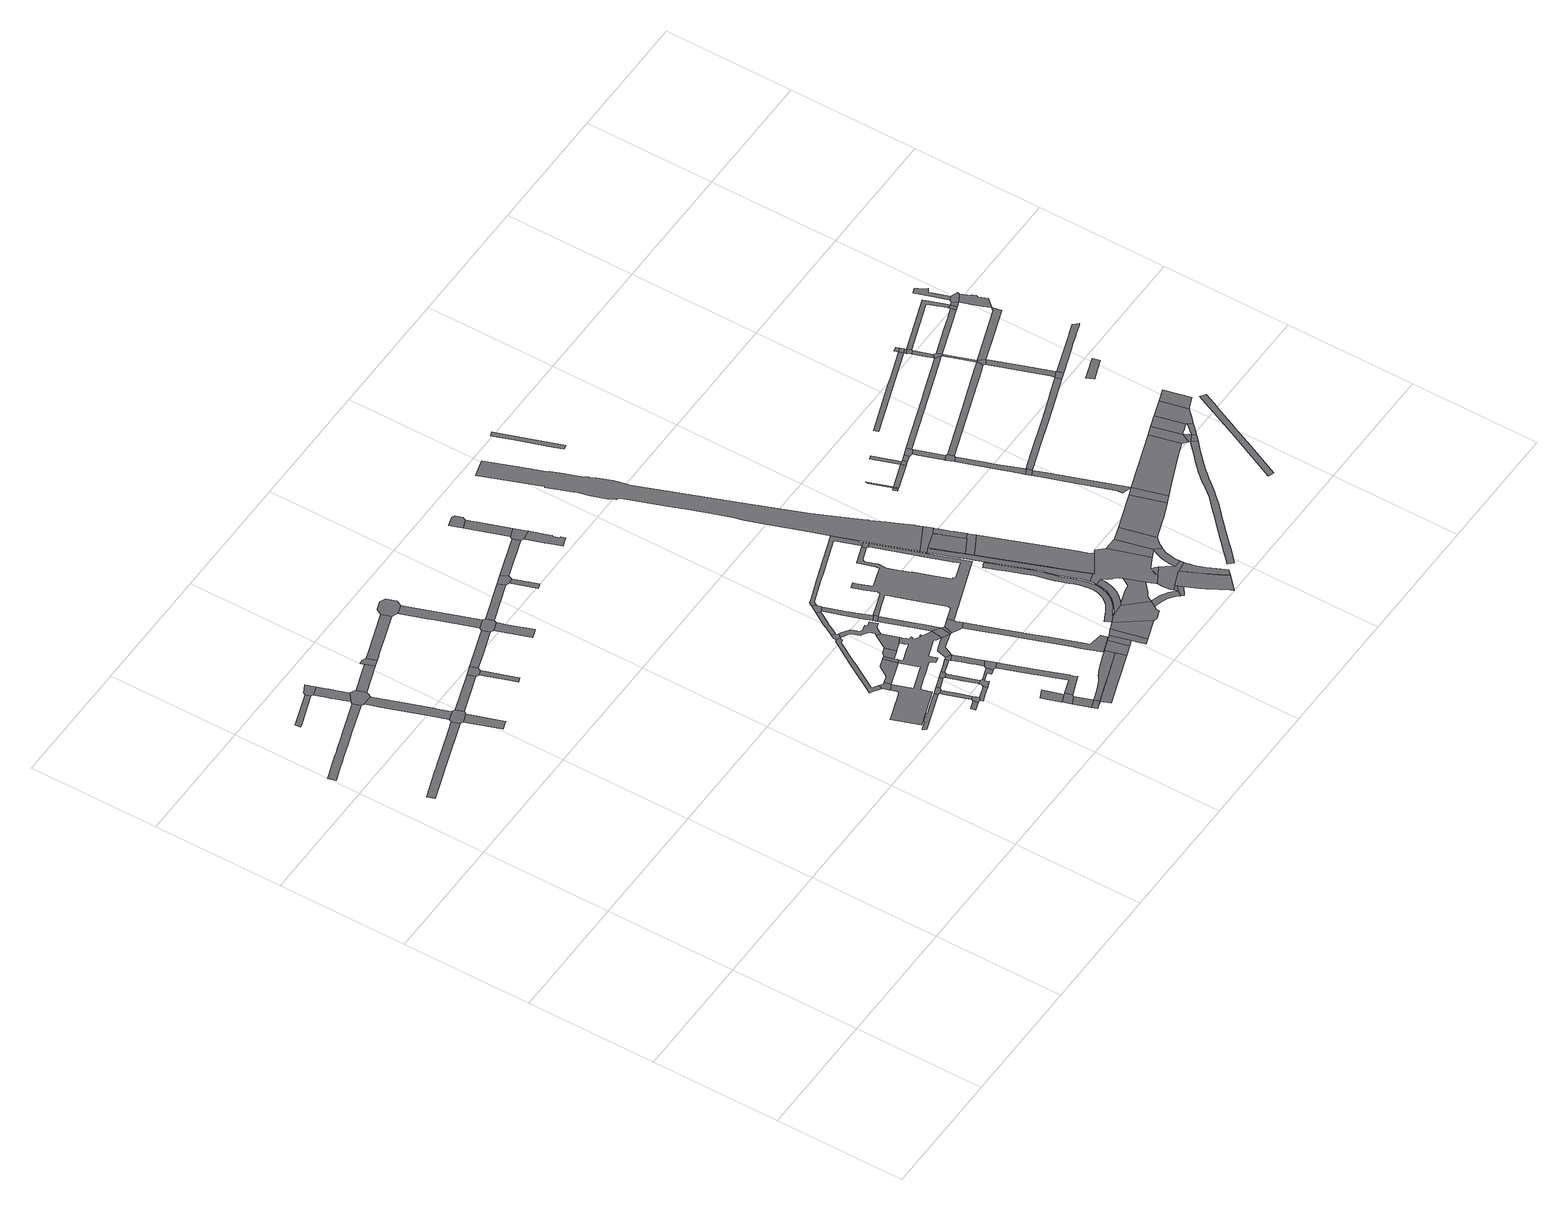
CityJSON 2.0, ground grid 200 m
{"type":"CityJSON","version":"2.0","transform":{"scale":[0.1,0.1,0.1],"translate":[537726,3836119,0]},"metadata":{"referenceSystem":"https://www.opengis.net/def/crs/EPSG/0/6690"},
"CityObjects":{
"road1":{"type":"Road","attributes":{"RoadStructureAttribute.sectionType":"1"},"geometry":[{"type":"MultiSurface","lod":"1","boundaries":[[[0,1,2,3,4,5,6,7,8,9,10,11,12,13,14,15,16,17,18,19,20]]]}]},
"road2":{"type":"Road","attributes":{"RoadStructureAttribute.sectionType":"1"},"geometry":[{"type":"MultiSurface","lod":"1","boundaries":[[[21,22,23,24,25,26,27,28,29,30,31,32,33]]]}]},
"road3":{"type":"Road","attributes":{"RoadStructureAttribute.sectionType":"1"},"geometry":[{"type":"MultiSurface","lod":"1","boundaries":[[[34,35,36,37,38,39,40]]]}]},
"road4":{"type":"Road","geometry":[{"type":"MultiSurface","lod":"1","boundaries":[[[41,42,34,40,43,44]]]}]},
"road5":{"type":"Road","attributes":{"RoadStructureAttribute.sectionType":"1"},"geometry":[{"type":"MultiSurface","lod":"1","boundaries":[[[45,46,47,48,44,43,49,50,51,52,53,54,55]]]}]},
"road6":{"type":"Road","attributes":{"RoadStructureAttribute.sectionType":"1"},"geometry":[{"type":"MultiSurface","lod":"1","boundaries":[[[56,57,58,59,60,61,62,63,64,65,66,67,68,69,70]]]}]},
"road7":{"type":"Road","geometry":[{"type":"MultiSurface","lod":"1","boundaries":[[[71,55,54,0,20,72,73,74,56,70,75,76,77]]]}]},
"road8":{"type":"Road","geometry":[{"type":"MultiSurface","lod":"1","boundaries":[[[63,62,78,21,33,79,80,81,82,83,84,85]]]}]},
"road9":{"type":"Road","attributes":{"RoadStructureAttribute.sectionType":"1"},"geometry":[{"type":"MultiSurface","lod":"1","boundaries":[[[86,87,88,89,90,91,82,81]]]}]},
"road10":{"type":"Road","attributes":{"RoadStructureAttribute.sectionType":"1"},"geometry":[{"type":"MultiSurface","lod":"1","boundaries":[[[92,93,77,76,94]]]}]},
"road11":{"type":"Road","attributes":{"RoadStructureAttribute.sectionType":"1"},"geometry":[{"type":"MultiSurface","lod":"1","boundaries":[[[95,85,84,96,97]]]}]},
"road12":{"type":"Road","geometry":[{"type":"MultiSurface","lod":"1","boundaries":[[[98,99,92,94,100,101]]]}]},
"road13":{"type":"Road","geometry":[{"type":"MultiSurface","lod":"1","boundaries":[[[102,103,104,95,97,105,106,107,108,109]]]}]},
"road14":{"type":"Road","attributes":{"RoadStructureAttribute.sectionType":"1"},"geometry":[{"type":"MultiSurface","lod":"1","boundaries":[[[110,111,112,113,114,107,106]]]}]},
"road15":{"type":"Road","attributes":{"RoadStructureAttribute.sectionType":"1"},"geometry":[{"type":"MultiSurface","lod":"1","boundaries":[[[115,116,101,100,117,118,119,120]]]}]},
"road16":{"type":"Road","attributes":{"RoadStructureAttribute.sectionType":"1"},"geometry":[{"type":"MultiSurface","lod":"1","boundaries":[[[121,102,109,122,123,124]]]}]},
"road17":{"type":"Road","geometry":[{"type":"MultiSurface","lod":"1","boundaries":[[[125,126,127,115,120,128,129,130,131,132]]]}]},
"road18":{"type":"Road","attributes":{"RoadStructureAttribute.sectionType":"1"},"geometry":[{"type":"MultiSurface","lod":"1","boundaries":[[[133,130,129,134,135,136,137]]]}]},
"road19":{"type":"Road","geometry":[{"type":"MultiSurface","lod":"1","boundaries":[[[137,136,138,121,124,139,140,141,142]]]}]},
"road20":{"type":"Road","attributes":{"RoadStructureAttribute.sectionType":"1"},"geometry":[{"type":"MultiSurface","lod":"1","boundaries":[[[143,144,145,146,147,140,139]]]}]},
"road21":{"type":"Road","attributes":{"RoadStructureAttribute.sectionType":"1"},"geometry":[{"type":"MultiSurface","lod":"1","boundaries":[[[148,149,150,151,152,153,154,155,156,157]]]}]},
"road22":{"type":"Road","geometry":[{"type":"MultiSurface","lod":"1","boundaries":[[[158,159,160,161]]]}]},
"road23":{"type":"Road","geometry":[{"type":"MultiSurface","lod":"1","boundaries":[[[162,163,164,165,166,167,168,169,170,171]]]}]},
"road24":{"type":"Road","attributes":{"RoadStructureAttribute.sectionType":"1"},"geometry":[{"type":"MultiSurface","lod":"1","boundaries":[[[172,142,141,173]]]}]},
"road25":{"type":"Road","attributes":{"RoadStructureAttribute.sectionType":"1"},"geometry":[{"type":"MultiSurface","lod":"1","boundaries":[[[174,175,176,177,178,179,180,181]]]}]},
"road26":{"type":"Road","geometry":[{"type":"MultiSurface","lod":"1","boundaries":[[[181,180,158,161,182,183,184]]]}]},
"road27":{"type":"Road","geometry":[{"type":"MultiSurface","lod":"1","boundaries":[[[185,148,157,186,177,176,187,188]]]}]},
"road28":{"type":"Road","attributes":{"RoadStructureAttribute.sectionType":"1"},"geometry":[{"type":"MultiSurface","lod":"1","boundaries":[[[189,190,191,192,184,183,193,194,195,196,197,198]]]}]},
"road29":{"type":"Road","attributes":{"RoadStructureAttribute.sectionType":"1"},"geometry":[{"type":"MultiSurface","lod":"1","boundaries":[[[199,200,201,202,203,204,205,206,207,208,209,166,165,210,211,212,213,214,215,216,217,218,219,220,221,222]]]}]},
"road30":{"type":"Road","attributes":{"RoadStructureAttribute.sectionType":"1"},"geometry":[{"type":"MultiSurface","lod":"1","boundaries":[[[223,224,185,188,225,226]]]}]},
"road31":{"type":"Road","attributes":{"RoadStructureAttribute.sectionType":"1"},"geometry":[{"type":"MultiSurface","lod":"1","boundaries":[[[227,228,229,230,231,232,233,234,235,236,237,238,239,240,241,242,243,244,245,246,247,248,249,250,251,252,253,254,255,256,257,258,259,260,261,170,169,262,263,264,265,266,267,268,269,270,271,272,273,274,275,276,277,278,279,280,281,282,283,284,285,286,287,288,289,290,291,292,293,294,295,296,297,298,299]]]}]},
"road32":{"type":"Road","attributes":{"RoadStructureAttribute.sectionType":"1"},"geometry":[{"type":"MultiSurface","lod":"1","boundaries":[[[300,301,302,303,304,171,170,305,306,254]]]}]},
"road33":{"type":"Road","geometry":[{"type":"MultiSurface","lod":"1","boundaries":[[[307,308,223,226,309,310,311,312]]]}]},
"road34":{"type":"Road","attributes":{"RoadStructureAttribute.sectionType":"1"},"geometry":[{"type":"MultiSurface","lod":"1","boundaries":[[[313,314,311,310,315,316,317,318]]]}]},
"road35":{"type":"Road","geometry":[{"type":"MultiSurface","lod":"1","boundaries":[[[318,317,319,189,198,320,321,322,323,324,325,326]]]}]},
"road36":{"type":"Road","attributes":{"RoadStructureAttribute.sectionType":"1"},"geometry":[{"type":"MultiSurface","lod":"1","boundaries":[[[327,328,329,330,331,332]]]}]},
"road37":{"type":"Road","geometry":[{"type":"MultiSurface","lod":"1","boundaries":[[[333,334,172,173,335,336,337,338,339,340]]]}]},
"road38":{"type":"Road","geometry":[{"type":"MultiSurface","lod":"1","boundaries":[[[341,342,332,331,343,344,345,346]]]}]},
"road39":{"type":"Road","attributes":{"RoadStructureAttribute.sectionType":"1"},"geometry":[{"type":"MultiSurface","lod":"1","boundaries":[[[344,343,347,348,349]]]}]},
"road40":{"type":"Road","geometry":[{"type":"MultiSurface","lod":"1","boundaries":[[[349,348,350,351]]]}]},
"road41":{"type":"Road","attributes":{"RoadStructureAttribute.sectionType":"1"},"geometry":[{"type":"MultiSurface","lod":"1","boundaries":[[[352,351,350,353,354,355]]]}]},
"road42":{"type":"Road","attributes":{"RoadStructureAttribute.sectionType":"1"},"geometry":[{"type":"MultiSurface","lod":"1","boundaries":[[[356,357,358,337,336]]]}]},
"road43":{"type":"Road","geometry":[{"type":"MultiSurface","lod":"1","boundaries":[[[359,300,254,253,360,361]]]}]},
"road44":{"type":"Road","attributes":{"RoadStructureAttribute.sectionType":"1"},"geometry":[{"type":"MultiSurface","lod":"1","boundaries":[[[362,363,307,312,364,365,366]]]}]},
"road45":{"type":"Road","attributes":{"RoadStructureAttribute.sectionType":"1"},"geometry":[{"type":"MultiSurface","lod":"1","boundaries":[[[367,368,326,325,369,370,371,372,373,374]]]}]},
"road46":{"type":"Road","attributes":{"RoadStructureAttribute.sectionType":"1"},"geometry":[{"type":"MultiSurface","lod":"1","boundaries":[[[375,376,377,378,359,361,379,380,381,382]]]}]},
"road47":{"type":"Road","geometry":[{"type":"MultiSurface","lod":"1","boundaries":[[[383,384,385,199,222,386,387,388,389,390,391,392]]]}]},
"road48":{"type":"Road","geometry":[{"type":"MultiSurface","lod":"1","boundaries":[[[393,362,366,394,395,396]]]}]},
"road49":{"type":"Road","attributes":{"RoadStructureAttribute.sectionType":"1"},"geometry":[{"type":"MultiSurface","lod":"1","boundaries":[[[397,398,399,400,401,396,395,402,403,404,405,406,407,408,409]]]}]},
"road50":{"type":"Road","geometry":[{"type":"MultiSurface","lod":"1","boundaries":[[[409,408,410,411,367,374,412,413,414]]]}]},
"road51":{"type":"Road","attributes":{"RoadStructureAttribute.sectionType":"1"},"geometry":[{"type":"MultiSurface","lod":"1","boundaries":[[[415,416,417,418,419,420,421,422,423,414,413,424,425,426,427,428,429,346,345]]]}]},
"road52":{"type":"Road","geometry":[{"type":"MultiSurface","lod":"1","boundaries":[[[430,431,432,375,382,433,245,244,434]]]}]},
"road53":{"type":"Road","attributes":{"RoadStructureAttribute.sectionType":"1"},"geometry":[{"type":"MultiSurface","lod":"1","boundaries":[[[435,333,340,436,437]]]}]},
"road54":{"type":"Road","attributes":{"RoadStructureAttribute.sectionType":"1"},"geometry":[{"type":"MultiSurface","lod":"1","boundaries":[[[438,439,440,441,442,443,444,445,446,447,448,449,450,451,389,388,452,453,454,455,456,457,458,459,460,461,430,434]]]}]},
"road55":{"type":"Road","attributes":{"RoadStructureAttribute.sectionType":"1"},"geometry":[{"type":"MultiSurface","lod":"1","boundaries":[[[462,463,464,465,466,467,468,469,383,392,470,471,472,473,474,475,476]]]}]},
"road56":{"type":"Road","attributes":{"RoadStructureAttribute.sectionType":"1"},"geometry":[{"type":"MultiSurface","lod":"1","boundaries":[[[298,477,478,479,393,396,480,481,482,483,484]]]}]},
"road57":{"type":"Road","attributes":{"RoadStructureAttribute.sectionType":"7"},"geometry":[{"type":"MultiSurface","lod":"1","boundaries":[[[485,486,487,488,489,355,490,491,492]]]}]},
"road58":{"type":"Road","attributes":{"function":"1","RoadStructureAttribute.sectionType":"7"},"geometry":[{"type":"MultiSurface","lod":"1","boundaries":[[[493,494,495,496,497,498,499,500,501,502,503,504,505,506,507,508,509,510,349,351,511,512,513,514,515]]]}]},
"road59":{"type":"Road","geometry":[{"type":"MultiSurface","lod":"1","boundaries":[[[516,462,476,517,518,519,520,521,522]]]}]},
"road60":{"type":"Road","attributes":{"RoadStructureAttribute.sectionType":"1"},"geometry":[{"type":"MultiSurface","lod":"1","boundaries":[[[523,524,525,526,518,517,527,528,529,530,531,532,533,534,535]]]}]},
"road61":{"type":"Road","geometry":[{"type":"MultiSurface","lod":"1","boundaries":[[[536,299,298,484,537]]]}]},
"road62":{"type":"Road","geometry":[{"type":"MultiSurface","lod":"1","boundaries":[[[538,535,534,539,540]]]}]},
"road63":{"type":"Road","attributes":{"RoadStructureAttribute.sectionType":"1"},"geometry":[{"type":"MultiSurface","lod":"1","boundaries":[[[541,542,543,540,539,544,545,536,537]]]}]},
"road64":{"type":"Road","attributes":{"RoadStructureAttribute.sectionType":"1"},"geometry":[{"type":"MultiSurface","lod":"1","boundaries":[[[537,484,546,547]]]}]},
"road65":{"type":"Road","geometry":[{"type":"MultiSurface","lod":"1","boundaries":[[[548,549,550,551,552,553,554,555]]]}]},
"road66":{"type":"Road","attributes":{"RoadStructureAttribute.sectionType":"1"},"geometry":[{"type":"MultiSurface","lod":"1","boundaries":[[[556,557,552,551,558,559]]]}]},
"road67":{"type":"Road","geometry":[{"type":"MultiSurface","lod":"1","boundaries":[[[560,547,546,561,562,563,564,565,566]]]}]},
"road68":{"type":"Road","geometry":[{"type":"MultiSurface","lod":"1","boundaries":[[[567,568,559,558,569,435,437,570,571,572]]]}]},
"road69":{"type":"Road","attributes":{"RoadStructureAttribute.sectionType":"1"},"geometry":[{"type":"MultiSurface","lod":"1","boundaries":[[[573,574,575,576,577,578,579,580,581,582,583,584,585,586,572,571]]]}]},
"road70":{"type":"Road","attributes":{"RoadStructureAttribute.sectionType":"1"},"geometry":[{"type":"MultiSurface","lod":"1","boundaries":[[[587,588,589,590,591,592,593,594,595,596,597,598,599,600,601,602,603,604,563,562]]]}]},
"road71":{"type":"Road","geometry":[{"type":"MultiSurface","lod":"1","boundaries":[[[605,493,515,485,492,606]]]}]},
"road72":{"type":"Road","attributes":{"RoadStructureAttribute.sectionType":"7"},"geometry":[{"type":"MultiSurface","lod":"1","boundaries":[[[607,608,605,606,609]]]}]},
"road73":{"type":"Road","attributes":{"function":"1","RoadStructureAttribute.sectionType":"7"},"geometry":[{"type":"MultiSurface","lod":"1","boundaries":[[[610,607,609,611,612]]]}]},
"road74":{"type":"Road","attributes":{"RoadStructureAttribute.sectionType":"1"},"geometry":[{"type":"MultiSurface","lod":"1","boundaries":[[[613,614,615,616,617,618,619,620,621,516,522,622,623,624,625,626,627,628,629,630,631,632,633]]]}]},
"road75":{"type":"Road","geometry":[{"type":"MultiSurface","lod":"1","boundaries":[[[634,635,636,637,638,639,640,641,642,643,644,645,646,647,648,649,650,651,538,540,652,653,654,655,656,657,560,566,658,659,660,661,662,663,664,665,666,667,668,669,670,671,672,673,674,675,676,677,678,679,680,681,682,683,684,685,686,687,688,689,690,691]]]}]},
"road76":{"type":"Road","geometry":[{"type":"MultiSurface","lod":"1","boundaries":[[[692,610,612,693]]]}]},
"road77":{"type":"Road","geometry":[{"type":"MultiSurface","lod":"1","boundaries":[[[694,695,692,693,696,697,698,699,700]]]}]},
"road78":{"type":"Road","attributes":{"function":"1","RoadStructureAttribute.sectionType":"7"},"geometry":[{"type":"MultiSurface","lod":"1","boundaries":[[[701,702,703,704,705,706,707,708,709,710,711,712,713,714,715,716,717,695,694,718,719,720,721,722,723,724,725,726,727,728,729,730,731]]]}]},
"road79":{"type":"Road","geometry":[{"type":"MultiSurface","lod":"1","boundaries":[[[633,632,634,691,668,667]]]}]},
"road80":{"type":"Road","geometry":[{"type":"MultiSurface","lod":"1","boundaries":[[[732,733,734,735,736,737,738,739,740,741,742,743,744,745,746,747,748,749,750,751,752,753,754,755,756,757,758,759,760,761,762,763,764,765,766,767,768,769,770,771,772,773,774,775,776,777,778,779,780,781,782,783,784,785,786,787,788,789,790,791,792,793,794,795,796,797,798,799,800,801,802,803,804,692,695]]]}]},
"road81":{"type":"Road","attributes":{"function":"1"},"geometry":[{"type":"MultiSurface","lod":"1","boundaries":[[[805,806,807,808,809,810,811,812,813,814,694,700,815,816,817,818,819,820,821,822,823]]]}]},
"road82":{"type":"Road","attributes":{"function":"1","RoadStructureAttribute.sectionType":"7"},"geometry":[{"type":"MultiSurface","lod":"1","boundaries":[[[824,825,826,827,828,829,830,831,832,833,834,835,836,837,838,839,840,841,842,843,844,845,846,847,848,849,850,851,852,853,854,855,856,857,858,859,860,861,862,863,864,865,866,867,868,869,870,871,872,873,874,875,876,877,878,879,880,881,882,883,884,885,886,887,888]]]}]},
"road83":{"type":"Road","attributes":{"function":"1","RoadStructureAttribute.sectionType":"7"},"geometry":[{"type":"MultiSurface","lod":"1","boundaries":[[[889,890,891,892,893,894,895,896,897,700,699,898,899,900,901,902,903,904,905,906,907]]]}]},
"road84":{"type":"Road","attributes":{"function":"1","RoadStructureAttribute.sectionType":"7"},"geometry":[{"type":"MultiSurface","lod":"1","boundaries":[[[908,909,910,911,912,913,914,915,916,917,918,919,920,921,922,923,924,925,926,927,928,929,930,931,932,933,934,935,936,937]]]}]},
"road85":{"type":"Road","geometry":[{"type":"MultiSurface","lod":"1","boundaries":[[[888,887,938,939,913,912,940,941,942,943]]]}]},
"road86":{"type":"Road","attributes":{"function":"1","RoadStructureAttribute.sectionType":"7"},"geometry":[{"type":"MultiSurface","lod":"1","boundaries":[[[944,945,946,947,948,949,950,941,940,951,952,953,954,955,956,957]]]}]},
"road87":{"type":"Road","geometry":[{"type":"MultiSurface","lod":"1","boundaries":[[[958,907,906,959,960]]]}]},
"road88":{"type":"Road","attributes":{"function":"1","RoadStructureAttribute.sectionType":"7"},"geometry":[{"type":"MultiSurface","lod":"1","boundaries":[[[961,962,907,958]]]}]},
"road89":{"type":"Road","geometry":[{"type":"MultiSurface","lod":"1","boundaries":[[[963,964,965,957,956,966,967]]]}]},
"road90":{"type":"Road","attributes":{"function":"1","RoadStructureAttribute.sectionType":"7"},"geometry":[{"type":"MultiSurface","lod":"1","boundaries":[[[968,969,970,967,966,971,972,973,974,975]]]}]},
"road91":{"type":"Road","geometry":[{"type":"MultiSurface","lod":"1","boundaries":[[[976,977,978,979,980,981,982,983,984,975,974,937,936,985,986,701,731,987,988,989,990,991,992,993,994,995,996,997,998,999,1000,1001,805,823,1002,1003,1004,1005,1006,1007,1008,1009,1010,1011,1012,1013,1014,1015,1016],[1017,1018,1019,1020,1021]]]}]},
"road92":{"type":"Road","attributes":{"function":"1","RoadStructureAttribute.sectionType":"7"},"geometry":[{"type":"MultiSurface","lod":"1","boundaries":[[[1022,1023,1024,1025,1026,943,942,1027,1028,1029,1030,1031,1032,1033,965,964]]]}]},
"road93":{"type":"Road","attributes":{"RoadStructureAttribute.sectionType":"1"},"geometry":[{"type":"MultiSurface","lod":"1","boundaries":[[[1034,1035,1036,1037,1038,1039,1040]]]}]},
"road94":{"type":"Road","attributes":{"function":"1","RoadStructureAttribute.sectionType":"7"},"geometry":[{"type":"MultiSurface","lod":"1","boundaries":[[[1041,1042,1043,1044,1045,1046,1047,1048,1049,1050,1051,961,1052,1053,1054,1055,1056,1057,1058,1059,1060]]]}]},
"road95":{"type":"Road","geometry":[{"type":"MultiSurface","lod":"1","boundaries":[[[1061,1062,1063,1064,1065,1066,1067,1011,1010,1068,1069,1070,962,961,1051,1071,1072,1073,1074,1075]]]}]},
"road96":{"type":"Road","attributes":{"function":"1","RoadStructureAttribute.sectionType":"7"},"geometry":[{"type":"MultiSurface","lod":"1","boundaries":[[[1076,1077,1078,1079,1080,1081,1082,1083,1084,1072,1071,1085,1086,1087,1088,1089,1090,1091,1092,1093]]]}]},
"road97":{"type":"Road","geometry":[{"type":"MultiSurface","lod":"1","boundaries":[[[983,982,1094,1095]]]}]},
"road98":{"type":"Road","attributes":{"function":"1","RoadStructureAttribute.sectionType":"7"},"geometry":[{"type":"MultiSurface","lod":"1","boundaries":[[[1094,1096,1097,1098,1099,1100,1101,1102,1075,1074,1103,1104,1105,1106,1107,1108]]]}]},
"road99":{"type":"Road","geometry":[{"type":"MultiSurface","lod":"1","boundaries":[[[1109,1110,1111,1112]]]}]},
"road100":{"type":"Road","geometry":[{"type":"MultiSurface","lod":"1","boundaries":[[[1113,1114,1095,1094,1108,1115,1116,1117,1118,1119,1120]]]}]},
"road101":{"type":"Road","attributes":{"RoadStructureAttribute.sectionType":"1"},"geometry":[{"type":"MultiSurface","lod":"1","boundaries":[[[1121,1122,1123,1124,1109,1125]]]}]},
"road102":{"type":"Road","attributes":{"RoadStructureAttribute.sectionType":"1"},"geometry":[{"type":"MultiSurface","lod":"1","boundaries":[[[1125,1109,1112,1126]]]}]},
"road103":{"type":"Road","attributes":{"RoadStructureAttribute.sectionType":"1"},"geometry":[{"type":"MultiSurface","lod":"1","boundaries":[[[1127,1125,1126,1128]]]}]},
"road104":{"type":"Road","geometry":[{"type":"MultiSurface","lod":"1","boundaries":[[[1129,1113,1120,1130,1131,1132,1133,1134,1135]]]}]},
"road105":{"type":"Road","attributes":{"RoadStructureAttribute.sectionType":"1"},"geometry":[{"type":"MultiSurface","lod":"1","boundaries":[[[1136,1137,1127,1138]]]}]},
"road106":{"type":"Road","geometry":[{"type":"MultiSurface","lod":"1","boundaries":[[[1138,1127,1128,1139,1140]]]}]},
"road107":{"type":"Road","attributes":{"RoadStructureAttribute.sectionType":"1"},"geometry":[{"type":"MultiSurface","lod":"1","boundaries":[[[1141,1142,1140,1139,1143,1144]]]}]},
"road108":{"type":"Road","geometry":[{"type":"MultiSurface","lod":"1","boundaries":[[[1145,1141,1144,1146,1147,1148,1149]]]}]},
"road109":{"type":"Road","attributes":{"RoadStructureAttribute.sectionType":"1"},"geometry":[{"type":"MultiSurface","lod":"1","boundaries":[[[1150,1151,1148,1147,1152,1153,1154,1155,1156]]]}]},
"road110":{"type":"Road","geometry":[{"type":"MultiSurface","lod":"1","boundaries":[[[1157,1156,1155,1158,1159,1160,1161,1162]]]}]},
"road111":{"type":"Road","attributes":{"RoadStructureAttribute.sectionType":"1"},"geometry":[{"type":"MultiSurface","lod":"1","boundaries":[[[1163,1164,1165,1166,1167,1168,1160,1159,1169,1170,1171,1172,1173,1174,1175,1176]]]}]},
"road112":{"type":"Road","geometry":[{"type":"MultiSurface","lod":"1","boundaries":[[[1177,1176,1175,1178,1179]]]}]},
"road113":{"type":"Road","attributes":{"RoadStructureAttribute.sectionType":"1"},"geometry":[{"type":"MultiSurface","lod":"1","boundaries":[[[1180,1135,1134,1181]]]}]},
"road114":{"type":"Road","attributes":{"RoadStructureAttribute.sectionType":"1"},"geometry":[{"type":"MultiSurface","lod":"1","boundaries":[[[1182,1183,1184,1179,1178,1185,1186,1187,1188,1189,1190,1191,1192,1180]]]}]},
"road115":{"type":"Road","attributes":{"RoadStructureAttribute.sectionType":"1"},"geometry":[{"type":"MultiSurface","lod":"1","boundaries":[[[1193,1194,1195,1196,1197,1198,1199,1200,1201,1202,1203,1204,1205,1206,1207,1208,1209,1210,1211,1212,1213,1214,1215,1216,1217,1218,1219,1220,1221,1222,1223,1224,1225,1226,1227,1228,1229,1230,1231,1232,1233,1234,1235,1236,1237,1238,1239,1240,1241,1242,1243,1244,1245,1246,1247,1248,1249]]]}]},
"road116":{"type":"Road","geometry":[{"type":"MultiSurface","lod":"1","boundaries":[[[1250,1251,1180,1181,1252,1253,1254,1255]]]}]},
"road117":{"type":"Road","attributes":{"RoadStructureAttribute.sectionType":"1"},"geometry":[{"type":"MultiSurface","lod":"1","boundaries":[[[1256,1257,1258,1145,1149,1259,1260,1261,1262,1263]]]}]},
"road118":{"type":"Road","attributes":{"RoadStructureAttribute.sectionType":"1"},"geometry":[{"type":"MultiSurface","lod":"1","boundaries":[[[1264,1265,1266,1162,1161,1267,1268,1269,1270]]]}]},
"road119":{"type":"Road","attributes":{"RoadStructureAttribute.sectionType":"1"},"geometry":[{"type":"MultiSurface","lod":"1","boundaries":[[[1271,1272,1273,1274,1275,1276,1277,1278]]]}]},
"road120":{"type":"Road","attributes":{"RoadStructureAttribute.sectionType":"1"},"geometry":[{"type":"MultiSurface","lod":"1","boundaries":[[[1279,1280,1281,1282,1283,1177,1179,1284,1285,1286,1287]]]}]},
"road121":{"type":"Road","geometry":[{"type":"MultiSurface","lod":"1","boundaries":[[[1288,1250,1255,1289,1290,1291,1292]]]}]},
"road122":{"type":"Road","attributes":{"RoadStructureAttribute.sectionType":"1"},"geometry":[{"type":"MultiSurface","lod":"1","boundaries":[[[1293,1294,1295,1292,1291,1193,1296]]]}]},
"road123":{"type":"Road","geometry":[{"type":"MultiSurface","lod":"1","boundaries":[[[1296,1193,1249,1297,1298]]]}]},
"road124":{"type":"Road","attributes":{"RoadStructureAttribute.sectionType":"1"},"geometry":[{"type":"MultiSurface","lod":"1","boundaries":[[[1299,1300,1301,1302,1288,1292,1303,1304,1305,1306,1307,1308]]]}]},
"road125":{"type":"Road","attributes":{"RoadStructureAttribute.sectionType":"1"},"geometry":[{"type":"MultiSurface","lod":"1","boundaries":[[[1309,1310,1311,1312,1313,1296,1298,1314,1315,1316,1317]]]}]},
"road126":{"type":"Road","attributes":{"RoadStructureAttribute.sectionType":"1"},"geometry":[{"type":"MultiSurface","lod":"1","boundaries":[[[1318,1319,1320,1321,1322,1323,1324,1325,1326,1327,1328,1329,1330,1331,1332,1333,1334,1335,1336]]]}]},
"road127":{"type":"Road","geometry":[{"type":"MultiSurface","lod":"1","boundaries":[[[1337,1338,1299,1308,1339,1340,1341,1342,1343,1309,1317,1344,1345,1346,1347,1348,1349,1350,1351]]]}]},
"road128":{"type":"Road","geometry":[{"type":"MultiSurface","lod":"1","boundaries":[[[1352,1353,1271,1354]]]}]},
"road129":{"type":"Road","geometry":[{"type":"MultiSurface","lod":"1","boundaries":[[[1354,1271,1278,1355]]]}]},
"road130":{"type":"Road","attributes":{"RoadStructureAttribute.sectionType":"1"},"geometry":[{"type":"MultiSurface","lod":"1","boundaries":[[[1355,1278,1356,1357]]]}]},
"road131":{"type":"Road","geometry":[{"type":"MultiSurface","lod":"1","boundaries":[[[1358,1357,1356,1359,1360,1361]]]}]},
"road132":{"type":"Road","attributes":{"RoadStructureAttribute.sectionType":"1"},"geometry":[{"type":"MultiSurface","lod":"1","boundaries":[[[1360,1359,1362,1363,1364]]]}]},
"road133":{"type":"Road","geometry":[{"type":"MultiSurface","lod":"1","boundaries":[[[1365,1364,1363,1256,1263,1366,1367,1368,1369,1370]]]}]},
"road134":{"type":"Road","attributes":{"RoadStructureAttribute.sectionType":"1"},"geometry":[{"type":"MultiSurface","lod":"1","boundaries":[[[1371,1372,1367,1366,1373,1374,1264,1375]]]}]},
"road135":{"type":"Road","geometry":[{"type":"MultiSurface","lod":"1","boundaries":[[[1375,1264,1270,1376,1377]]]}]},
"road136":{"type":"Road","attributes":{"RoadStructureAttribute.sectionType":"1"},"geometry":[{"type":"MultiSurface","lod":"1","boundaries":[[[1378,1379,1377,1376,1380,1381,1382,1383,1384]]]}]},
"road137":{"type":"Road","geometry":[{"type":"MultiSurface","lod":"1","boundaries":[[[1384,1383,1279,1287,1385,1386]]]}]},
"road138":{"type":"Road","attributes":{"RoadStructureAttribute.sectionType":"1"},"geometry":[{"type":"MultiSurface","lod":"1","boundaries":[[[1387,1337,1351,1388,1389]]]}]},
"road139":{"type":"Road","attributes":{"RoadStructureAttribute.sectionType":"1"},"geometry":[{"type":"MultiSurface","lod":"1","boundaries":[[[1390,1391,1392,1393,1394,1395]]]}]},
"road140":{"type":"Road","attributes":{"RoadStructureAttribute.sectionType":"1"},"geometry":[{"type":"MultiSurface","lod":"1","boundaries":[[[1396,1397,1398,1370,1369,1399,1400,1401,1402]]]}]},
"road141":{"type":"Road","attributes":{"RoadStructureAttribute.sectionType":"1"},"geometry":[{"type":"MultiSurface","lod":"1","boundaries":[[[1403,1404,1405,1358,1361,1406,1407,1408,1409,1410,1411,1412,1413,1414,1415]]]}]},
"road142":{"type":"Road","attributes":{"RoadStructureAttribute.sectionType":"1"},"geometry":[{"type":"MultiSurface","lod":"1","boundaries":[[[1416,1417,1418,1419,1420,1375,1377,1421,1422]]]}]},
"road143":{"type":"Road","attributes":{"RoadStructureAttribute.sectionType":"1"},"geometry":[{"type":"MultiSurface","lod":"1","boundaries":[[[1423,1424,1425,1426,1427,1428,1386,1385,1429,1430,1431,1432,1433,1434,1435]]]}]},
"road144":{"type":"Road","geometry":[{"type":"MultiSurface","lod":"1","boundaries":[[[1415,1414,1396,1402,1436,1437]]]}]},
"road145":{"type":"Road","attributes":{"RoadStructureAttribute.sectionType":"1"},"geometry":[{"type":"MultiSurface","lod":"1","boundaries":[[[1438,1439,1437,1436,1440,1441]]]}]},
"road146":{"type":"Road","attributes":{"RoadStructureAttribute.sectionType":"1"},"geometry":[{"type":"MultiSurface","lod":"1","boundaries":[[[1442,1443,1444,1445,1446,1447,1448,1449,1450,1451,1452,1453]]]}]},
"road147":{"type":"Road","geometry":[{"type":"MultiSurface","lod":"1","boundaries":[[[1454,1453,1452,1455,1456,1438,1441,1457,1458,1459,1460]]]}]},
"road148":{"type":"Road","attributes":{"RoadStructureAttribute.sectionType":"1"},"geometry":[{"type":"MultiSurface","lod":"1","boundaries":[[[1461,1462,1463,1464,1465,1457,1441,1466,1467,1416,1468]]]}]}
},
"vertices":[
[1337,8966,0],[960,8838,0],[876,8810,0],[853,8802,0],[685,8745,0],[531,8693,0],[463,8670,0],[461,8669,0],[396,8647,0],[290,8611,0],[174,8572,0],[60,8533,0],[9,8516,0],[38,8398,0],[87,8415,0],[213,8458,0],[395,8520,0],[434,8533,0],[688,8620,0],[891,8688,0],[1375,8851,0],
[1781,7658,0],[1469,7552,0],[1462,7549,0],[1426,7538,0],[1131,7438,0],[1055,7412,0],[962,7380,0],[892,7356,0],[445,7203,0],[484,7090,0],[1428,7412,0],[1444,7416,0],[1821,7544,0],
[1126,9591,0],[598,9410,0],[593,9408,0],[606,9329,0],[619,9333,0],[674,9352,0],[1153,9516,0],
[1281,9696,0],[1145,9629,0],[1190,9498,0],[1332,9546,0],
[1419,9292,0],[1409,9320,0],[1386,9388,0],[1382,9398,0],[1224,9397,0],[1241,9349,0],[1271,9261,0],[1277,9243,0],[1327,9098,0],[1357,9009,0],[1485,9102,0],
[1420,8829,0],[1444,8754,0],[1486,8634,0],[1589,8336,0],[1692,8032,0],[1720,7950,0],[1804,7704,0],[1948,7747,0],[1927,7808,0],[1878,7952,0],[1858,8010,0],[1834,8081,0],[1695,8487,0],[1628,8683,0],[1578,8827,0],
[1548,9069,0],[1414,8833,0],[1416,8830,0],[1416,8827,0],[1609,8891,0],[1621,8915,0],[1573,9055,0],
[1790,7677,0],[1840,7535,0],[1866,7522,0],[1866,7520,0],[2008,7567,0],[2009,7569,0],[2030,7613,0],[1992,7726,0],
[1900,7420,0],[2045,6995,0],[2115,7018,0],[2185,7042,0],[2148,7152,0],[2057,7422,0],
[2037,9216,0],[1901,9169,0],[2086,9075,0],
[2622,7941,0],[2273,7695,0],[2661,7827,0],
[2080,9284,0],[2018,9274,0],[2186,9109,0],[2137,9251,0],
[2768,7991,0],[2678,7960,0],[2662,7954,0],[2682,7814,0],[2708,7798,0],[2783,7829,0],[2795,7854,0],[2807,7878,0],
[2850,7385,0],[2883,7283,0],[2884,7280,0],[2922,7296,0],[2961,7311,0],
[2925,9523,0],[2234,9284,0],[2258,9134,0],[2283,9143,0],[2702,9287,0],[2974,9381,0],
[3413,8211,0],[2811,7879,0],[3059,7964,0],[3451,8097,0],
[3156,9638,0],[3112,9660,0],[2969,9612,0],[3017,9359,0],[3064,9336,0],[3206,9384,0],[3249,9474,0],[3200,9616,0],
[3214,9358,0],[3200,8940,0],[3233,8842,0],[3435,8255,0],[3576,8304,0],
[3414,8211,0],[3496,8074,0],[3638,8123,0],[3659,8168,0],[3620,8281,0],
[3532,7968,0],[3675,7555,0],[3746,7579,0],[3817,7604,0],[3691,7970,0],
[5743,2421,0],[5642,2386,0],[5390,2298,0],[5373,2310,0],[5232,2262,0],[5234,2248,0],[5099,2197,0],[5136,2149,0],[5709,2349,0],[5756,2365,0],
[5909,1894,0],[5782,1853,0],[5790,1778,0],[5925,1826,0],
[5536,3092,0],[5529,3091,0],[5521,3092,0],[5465,3127,0],[5437,3061,0],[5460,2994,0],[5469,2968,0],[5474,2955,0],[5568,3002,0],[5546,3095,0],
[4246,8493,0],[4288,8381,0],
[5916,2138,0],[5876,2256,0],[5837,2369,0],[5783,2350,0],[5800,2298,0],[5858,2124,0],[5923,1930,0],[5977,1956,0],
[5944,1832,0],[5959,1827,0],[6010,1858,0],
[5858,2461,0],[5784,2359,0],[5845,2380,0],[5871,2406,0],
[6213,1927,0],[6139,1901,0],[6124,1897,0],[6096,1887,0],[5969,1823,0],[5985,1785,0],[6109,1829,0],[6143,1841,0],[6158,1845,0],[6227,1869,0],
[5859,4078,0],[5841,4047,0],[5821,4057,0],[5590,3680,0],[5574,3654,0],[5279,3171,0],[5275,3165,0],[5359,3113,0],[5373,3105,0],[5428,3071,0],[5433,3067,0],[5409,3163,0],[5395,3171,0],[5381,3180,0],[5376,3183,0],[5373,3191,0],[5371,3200,0],[5376,3210,0],[5632,3631,0],[5644,3651,0],[5845,3980,0],[5882,3990,0],[5885,3992,0],[5908,4037,0],
[6023,2518,0],[5939,2489,0],[5955,2437,0],[6035,2466,0],
[6680,3055,0],[6679,3055,0],[6563,3108,0],[6551,3150,0],[6523,3149,0],[6526,3128,0],[6446,3165,0],[6429,3211,0],[6449,3215,0],[6443,3239,0],[6414,3233,0],[6404,3234,0],[6399,3238,0],[6396,3243,0],[6382,3281,0],[6381,3286,0],[6374,3305,0],[6355,3362,0],[6267,3318,0],[6283,3272,0],[6289,3255,0],[6291,3249,0],[6310,3193,0],[6157,3141,0],[6022,3094,0],[6020,3099,0],[6001,3151,0],[5949,3133,0],[5975,3060,0],[6054,2833,0],[5919,2787,0],[5856,2766,0],[5671,2702,0],[5660,2733,0],[5657,2742,0],[5506,2859,0],[5507,2851,0],[5505,2843,0],[5498,2833,0],[5482,2824,0],[5359,2781,0],[5339,2774,0],[5096,2691,0],[5024,2666,0],[5168,2251,0],[5610,2404,0],[5752,2453,0],[5709,2584,0],[5706,2594,0],[5706,2603,0],[5710,2618,0],[5724,2628,0],[5881,2682,0],[5978,2715,0],[6171,2781,0],[6179,2783,0],[6191,2780,0],[6206,2771,0],[6231,2704,0],[6246,2708,0],[6315,2731,0],[6280,2835,0],[6281,2849,0],[6295,2860,0],[6541,2947,0],[6558,2948,0],[6572,2942,0],[6576,2925,0],[6590,2918,0],[6599,2913,0],[6613,2906,0],[6656,2883,0],[6687,3053,0],
[5900,3346,0],[5818,3318,0],[5764,3299,0],[5670,3151,0],[5648,3130,0],[5606,3015,0],[5814,3087,0],
[6130,2556,0],[6115,2550,0],[6072,2462,0],[6072,2451,0],[6134,2484,0],[6142,2504,0],
[6210,2238,0],[6133,2472,0],[6150,2213,0],[6216,2013,0],[6221,1998,0],[6280,2026,0],
[6230,1970,0],[6322,1902,0],[6320,1907,0],[6327,1907,0],[6321,1924,0],[6305,1971,0],[6317,1976,0],[6310,2003,0],
[6578,1221,0],[6448,1160,0],[6490,1028,0],[6541,884,0],[6543,874,0],[6674,930,0],
[4390,8542,0],[4336,8524,0],[4323,8368,0],[4345,8360,0],[4427,8378,0],[4437,8405,0],[4441,8417,0],[4448,8435,0],
[6698,928,0],[6678,921,0],[6588,740,0],[6709,800,0],[6729,823,0],[6698,930,0],
[6675,485,0],[6674,484,0],[6803,529,0],
[6705,405,0],[6831,450,0],
[6832,447,0],[6706,403,0],[6706,400,0],[6833,443,0],
[4476,7978,0],[4515,7991,0],[4553,8004,0],
[5941,3360,0],[5992,3176,0],[5977,3217,0],
[6342,2629,0],[6267,2603,0],[6151,2507,0],[6278,2550,0],[6354,2576,0],
[6514,2073,0],[6479,2063,0],[6440,2019,0],[6461,1957,0],[6465,1959,0],[6467,1953,0],[6480,1958,0],[6537,1977,0],
[6082,3436,0],[5988,3405,0],[5976,3389,0],[5963,3372,0],[5990,3222,0],[6014,3230,0],[6096,3258,0],[6122,3267,0],
[5890,4169,0],[5855,4111,0],[5869,4096,0],[5914,4039,0],[5921,4041,0],[5927,4040,0],[5954,4101,0],[5942,4108,0],[5937,4119,0],[5937,4127,0],
[6378,2642,0],[6370,2569,0],[6375,2557,0],[6464,2603,0],
[6557,2333,0],[6521,2435,0],[6474,2567,0],[6474,2569,0],[6468,2589,0],[6384,2536,0],[6410,2461,0],[6441,2373,0],[6461,2314,0],[6475,2275,0],[6496,2219,0],[6534,2118,0],[6615,2168,0],
[6533,2115,0],[6530,2111,0],[6555,1983,0],[6585,1969,0],[6670,2012,0],
[7050,944,0],[7026,1011,0],[7016,1041,0],[7013,1051,0],[6870,1457,0],[6694,1953,0],[6685,1973,0],[6679,1985,0],[6677,1991,0],[6593,1953,0],[6604,1920,0],[6724,1581,0],[6925,1017,0],[6928,1008,0],[6920,1005,0],
[6217,3652,0],[6137,3522,0],[6087,3441,0],[6142,3275,0],[6269,3611,0],
[5046,8765,0],[4450,8436,0],[5086,8652,0],
[6273,3619,0],[6287,3641,0],[6340,3725,0],[6414,3751,0],[6372,3865,0],[6297,3841,0],[6280,3883,0],[6194,3855,0],[6154,3878,0],[6127,3957,0],[6111,4005,0],[6048,4043,0],[5992,4078,0],[5963,4096,0],[5958,4023,0],[6020,3983,0],[6051,3964,0],[6058,3956,0],[6061,3948,0],[6102,3832,0],[6130,3815,0],[6209,3766,0],[6238,3688,0],[6230,3674,0],
[6124,4561,0],[6009,4380,0],[5991,4352,0],[5974,4323,0],[5981,4319,0],[5960,4285,0],[5953,4273,0],[5923,4224,0],[5944,4142,0],[5974,4194,0],[6006,4250,0],[6010,4256,0],[6034,4299,0],[6047,4319,0],[6170,4519,0],
[6592,2861,0],[6438,2807,0],[6424,2798,0],[6479,2633,0],[6489,2653,0],[6536,2745,0],[6540,2747,0],[6778,2826,0],
[7691,746,0],[7677,741,0],[7669,739,0],[7158,555,0],[7142,550,0],[6884,299,0],[6886,300,0],[7728,593,0],
[7653,895,0],[7638,889,0],[7546,856,0],[7352,784,0],[7309,766,0],[7297,760,0],[7277,751,0],[7229,725,0],[7225,723,0],[7203,708,0],[7200,707,0],[7175,690,0],[7123,657,0],[7088,636,0],[7041,614,0],[7001,598,0],[6941,578,0],[6851,546,0],[6923,483,0],[7089,542,0],[7270,604,0],[7474,675,0],[7689,750,0],
[6199,4679,0],[6189,4522,0],[6258,4556,0],[6253,4573,0],[6242,4605,0],[6241,4627,0],[6244,4637,0],
[6474,3935,0],[6472,3943,0],[6352,4278,0],[6290,4451,0],[6201,4490,0],[6234,4382,0],[6277,4253,0],[6386,3932,0],[6391,3917,0],[6392,3913,0],[6395,3905,0],[6417,3842,0],[6494,3881,0],
[6690,3057,0],[6805,2983,0],
[6507,3885,0],[6439,3778,0],[6522,3820,0],
[6738,3181,0],[6669,3384,0],[6536,3779,0],[6586,3356,0],[6686,3067,0],
[6802,2815,0],[6848,2956,0],
[4983,9648,0],[4938,9669,0],[4794,9620,0],[4858,9432,0],[4999,9490,0],[5016,9536,0],[5019,9537,0],[4987,9646,0],
[5064,9298,0],[5023,9420,0],[5070,8812,0],[5213,8861,0],
[6990,3005,0],[6933,2753,0],[6953,2743,0],[7043,2791,0],[7030,2827,0],[7011,2879,0],[7011,2918,0],
[5277,8674,0],[5249,8756,0],[5047,8767,0],[5088,8652,0],[5133,8630,0],[5283,8658,0],
[5227,8354,0],[5230,8344,0],[5309,8112,0],[5381,8136,0],[5453,8160,0],[5430,8226,0],[5412,8232,0],[5383,8325,0],[5383,8338,0],[5391,8341,0],[5389,8345,0],[5384,8361,0],[5375,8388,0],[5373,8395,0],
[7065,2434,0],[7165,2156,0],[7258,1894,0],[7465,1313,0],[7485,1257,0],[7510,1188,0],[7618,896,0],[7693,923,0],[7809,967,0],[7849,982,0],[7880,994,0],[7847,1087,0],[7698,1112,0],[7639,1122,0],[7619,1181,0],[7433,1706,0],[7384,1841,0],[7164,2454,0],
[7830,959,0],[7903,654,0],
[7913,993,0],[7875,977,0],[8001,688,0],
[8021,1039,0],[8048,484,0],[8145,517,0],
[7532,4777,0],[7542,4779,0],[7413,5151,0],[6779,4928,0],[6715,4905,0],[6637,4880,0],[6452,4812,0],[6273,4747,0],[6233,4732,0],[6281,4690,0],[6307,4699,0],[6453,4752,0],[6655,4827,0],[6733,4851,0],[6753,4858,0],[7349,5068,0],[7372,5056,0],[7474,4757,0],[7479,4745,0],[7495,4694,0],[7551,4723,0],
[7476,4688,0],[7189,4586,0],[7221,4489,0],[7274,4327,0],[7272,4275,0],[7085,4214,0],[7051,4200,0],[6995,4182,0],[6948,4167,0],[6935,4205,0],[6862,4412,0],[6853,4438,0],[6771,4410,0],[6777,4394,0],[6830,4244,0],[6894,4064,0],[6882,4014,0],[6692,3948,0],[6713,3887,0],[6898,3951,0],[7031,3568,0],[7056,3496,0],[7189,3114,0],[7177,3069,0],[7261,3005,0],[8054,3282,0],[7998,3442,0],[8000,3445,0],[7964,3547,0],[7909,3703,0],[7841,3899,0],[7789,4046,0],[7605,4571,0],[7580,4641,0],[7524,4612,0],[7543,4558,0],[7729,4020,0],[7742,3980,0],[7764,3917,0],[7845,3687,0],[7909,3504,0],[7946,3399,0],[7679,3307,0],[7672,3322,0],[7661,3344,0],[7641,3339,0],[7545,3615,0],[7458,3866,0],[7456,3872,0],[7436,3879,0],[7403,3976,0],[7383,4036,0],[7325,4213,0],[7329,4333,0],[7273,4500,0],[7267,4517,0],[7282,4552,0],[7491,4627,0],
[8138,1088,0],[8470,630,0],
[8465,1153,0],[8233,1130,0],[8518,610,0],[8659,661,0],[8662,709,0],[8687,750,0],[8746,849,0],
[8610,1636,0],[8610,1632,0],[8608,1589,0],[8604,1546,0],[8594,1501,0],[8582,1456,0],[8560,1411,0],[8528,1361,0],[8494,1315,0],[8485,1306,0],[8454,1272,0],[8452,1271,0],[8418,1239,0],[8409,1232,0],[8360,1194,0],[8305,1163,0],[8241,1133,0],[8485,1170,0],[8499,1182,0],[8526,1204,0],[8537,1213,0],[8548,1223,0],[8574,1249,0],[8604,1286,0],[8641,1342,0],[8665,1390,0],[8682,1432,0],[8699,1490,0],[8714,1567,0],[8718,1626,0],[8718,1630,0],
[8238,1143,0],[8242,1148,0],[8247,1154,0],[8257,1160,0],[8269,1167,0],[8298,1184,0],[8384,1237,0],[8426,1270,0],[8464,1307,0],[8498,1348,0],[8528,1392,0],[8539,1413,0],[8560,1459,0],[8576,1507,0],[8587,1556,0],[8592,1607,0],[8592,1657,0],[8587,1706,0],[8576,1774,0],[8559,1848,0],[8537,1922,0],[8511,1992,0],[8465,2118,0],[8450,2170,0],[8438,2220,0],[8418,2306,0],[8412,2329,0],[8376,2462,0],[8342,2565,0],[8257,2789,0],[8187,2979,0],[8124,3138,0],[8122,3138,0],[8079,3121,0],[8059,3113,0],[8040,3106,0],[8102,2947,0],[8116,2909,0],[8137,2854,0],[8170,2764,0],[8257,2535,0],[8290,2436,0],[8325,2307,0],[8337,2255,0],[8350,2199,0],[8363,2146,0],[8367,2132,0],[8378,2096,0],[8379,2090,0],[8426,1961,0],[8452,1893,0],[8472,1826,0],[8487,1757,0],[8490,1743,0],[8498,1694,0],[8502,1652,0],[8502,1611,0],[8498,1571,0],[8489,1531,0],[8476,1492,0],[8459,1454,0],[8451,1439,0],[8426,1402,0],[8398,1369,0],[8366,1338,0],[8332,1310,0],[8295,1287,0],[8255,1266,0],[8240,1258,0],[8223,1249,0],[8137,1206,0],[8098,1185,0],[8134,1098,0],
[8891,1390,0],[8816,1264,0],[8815,1264,0],[8792,1261,0],[8787,1261,0],[8765,1256,0],[8717,1245,0],[8673,1233,0],[8644,1224,0],[8570,1196,0],[8796,935,0],[8802,939,0],[8828,955,0],[8864,979,0],[8919,1025,0],[8928,1033,0],[8938,1042,0],[8966,1068,0],[9001,1108,0],
[8219,4237,0],[8202,4284,0],[8201,4286,0],[8192,4306,0],[8105,4501,0],[8033,4663,0],[7941,4868,0],[7934,4883,0],[7931,4889,0],[7903,4953,0],[7900,4958,0],[7753,5289,0],[7731,5337,0],[7611,5608,0],[7328,6368,0],[7297,6454,0],[6733,7968,0],[6726,8000,0],[6681,8190,0],[6601,8400,0],[6553,8497,0],[6554,8498,0],[6563,8504,0],[6509,8604,0],[6412,8868,0],[6360,9009,0],[6350,9004,0],[6207,9389,0],[6024,9881,0],[5760,9804,0],[6094,8907,0],[6087,8904,0],[6082,8902,0],[6096,8862,0],[6220,8528,0],[6231,8501,0],[6283,8284,0],[6365,8067,0],[6401,7997,0],[6418,7963,0],[6421,7963,0],[6423,7966,0],[6428,7970,0],[6477,7878,0],[6677,7335,0],[6785,7044,0],[6857,6855,0],[6885,6773,0],[6921,6661,0],[6996,6417,0],[7032,6292,0],[7079,6147,0],[7158,5920,0],[7344,5385,0],[7378,5285,0],[7467,5027,0],[7522,4866,0],[7545,4800,0],[7572,4722,0],[7623,4575,0],[7634,4541,0],[7712,4319,0],[7802,4052,0],[7827,3980,0],[8234,4197,0],
[9104,643,0],[9102,647,0],[9062,691,0],[9014,733,0],[8961,768,0],[8901,802,0],[8836,826,0],[8771,846,0],[8752,848,0],[8707,749,0],[8722,748,0],[8784,733,0],[8844,714,0],[8895,689,0],[8950,653,0],[9000,611,0],[9034,578,0],[9046,565,0],[9105,644,0],
[8579,2218,0],[8163,3321,0],[8103,3479,0],[8098,3493,0],[7936,3922,0],[7864,3882,0],[7879,3843,0],[8020,3464,0],[8023,3456,0],[8024,3452,0],[8040,3409,0],[8043,3402,0],[8084,3292,0],[8256,2830,0],[8372,2516,0],[8392,2469,0],[8408,2419,0],[8421,2369,0],[8431,2307,0],[8447,2250,0],[8459,2202,0],[8460,2197,0],[8465,2181,0],[8473,2152,0],[8560,1923,0],[8576,1871,0],[8589,1829,0],[8596,1786,0],[8604,1748,0],[8741,1787,0],
[7855,3907,0],[7860,3895,0],[7945,3927,0],[8201,4016,0],[8204,4017,0],[8284,4059,0],
[8365,3571,0],[8361,3584,0],[8283,3793,0],[8246,3891,0],[8241,3906,0],[8212,3984,0],[8205,4005,0],[7967,3869,0],[8019,3729,0],[8060,3621,0],[8107,3496,0],[8112,3482,0],[8127,3442,0],[8367,3571,0],
[9176,691,0],[9079,529,0],[9210,616,0],
[9160,728,0],[9090,691,0],
[8453,3601,0],[8448,3615,0],[8368,3572,0],[8171,3324,0],[8491,3499,0],
[9069,1978,0],[9031,2053,0],[8982,2185,0],[8546,2323,0],[8584,2221,0],[8747,1788,0],[8754,1767,0],[9073,1972,0],
[9249,1167,0],[9258,1183,0],[9267,1187,0],[9275,1190,0],[9305,1206,0],[9337,1224,0],[9427,1266,0],[9230,1880,0],[9128,1992,0],[8604,1744,0],[8610,1694,0],[8725,1635,0],[8729,1630,0],[8736,1618,0],[8738,1615,0],[8766,1568,0],[8800,1527,0],[8803,1524,0],[8812,1513,0],[8819,1507,0],[8854,1474,0],[8867,1465,0],[8877,1440,0],[8880,1432,0],[8889,1399,0],[8891,1391,0],[9003,1103,0],[9009,1087,0],[9014,1075,0],[9021,1059,0],[9024,1050,0],[9034,1028,0],[9059,963,0],[9063,954,0],[9064,952,0],[9323,1105,0],[9298,1133,0],[9295,1135,0],[9284,1143,0],[9283,1144,0],[9260,1161,0],[9208,1073,0],[9205,1066,0],[9201,1055,0],[9206,1075,0],[9228,1128,0],
[8384,3787,0],[8373,3815,0],[8362,3847,0],[8310,3985,0],[8289,4045,0],[8208,4006,0],[8215,3984,0],[8244,3907,0],[8249,3892,0],[8285,3795,0],[8286,3794,0],[8364,3585,0],
[6576,9749,0],[6591,9707,0],[6769,9186,0],[6815,9052,0],[6882,9075,0],[6550,10049,0],[6480,10025,0],
[9723,201,0],[9647,337,0],[9572,484,0],[9551,526,0],[9511,611,0],[9457,727,0],[9448,745,0],[9429,786,0],[9422,804,0],[9421,806,0],[9411,831,0],[9177,692,0],[9277,478,0],[9308,412,0],[9341,344,0],[9427,180,0],[9501,46,0],[9522,10,0],[9522,9,0],[9726,202,0],
[9461,913,0],[9460,915,0],[9432,967,0],[9394,1022,0],[9390,1027,0],[9357,1067,0],[9351,1074,0],[9060,859,0],[9066,801,0],[9077,741,0],[9416,833,0],[9585,862,0],[9580,909,0],[9580,912,0],[9462,910,0],
[9778,311,0],[9725,428,0],[9663,560,0],[9638,631,0],[9632,647,0],[9630,656,0],[9607,734,0],[9599,776,0],[9591,816,0],[9436,790,0],[9454,749,0],[9454,748,0],[9517,612,0],[9556,529,0],[9653,340,0],[9727,207,0],[9728,205,0],[9799,272,0],
[9561,1328,0],[9430,1879,0],
[9549,1306,0],[9548,1304,0],[9529,1266,0],[9502,1200,0],[9480,1138,0],[9468,1065,0],[9462,993,0],[9577,976,0],[9581,1034,0],[9590,1096,0],[9610,1164,0],[9642,1232,0],[9651,1248,0],
[8615,4911,0],[8582,4897,0],[8601,4828,0],[8633,4839,0],
[9648,1948,0],[9449,1879,0],[9670,1278,0],[9686,1305,0],[9724,1351,0],[9748,1380,0],[9757,1390,0],[9776,1409,0],
[8623,4953,0],[8507,5282,0],[8500,5242,0],[8603,4945,0],[8635,4916,0],
[8652,4846,0],
[9033,5060,0],[9051,4985,0],
[10172,2129,0],[9863,1439,0],[10084,1513,0],[10133,1533,0],[10267,1586,0],[10377,1632,0],[10227,2148,0],
[8948,5484,0],[8889,5464,0],[9083,5086,0],
[9123,5010,0],[9107,5077,0],
[9200,5109,0],[9148,5091,0],[9138,5015,0],[9216,5042,0],
[9325,5153,0],[9234,5034,0],[9274,5030,0],[9347,5067,0],[9341,5083,0],
[9447,4781,0],[9387,4953,0],[9306,4936,0],[9371,4748,0],[9419,4608,0],[9423,4598,0],[9498,4635,0],
[9509,4630,0],[9430,4576,0],[9468,4467,0],[9544,4505,0],[9551,4528,0],[9528,4620,0],
[9858,3618,0],[9832,3692,0],[9831,3695,0],[9750,3922,0],[9722,3999,0],[9676,4131,0],[9591,4110,0],[9629,3998,0],[9665,3894,0],[9733,3699,0],[9742,3672,0],[9771,3590,0],[9790,3536,0],[9871,3578,0],
[9881,3582,0],[9819,3454,0],[9902,3496,0],
[10359,2194,0],[10498,1683,0],
[10067,3029,0],[9950,3364,0],[9931,3408,0],[9846,3376,0],[9862,3331,0],[9972,3010,0],[10200,2347,0],[10206,2325,0],[10208,2302,0],[10209,2277,0],[10209,2235,0],
[11498,1969,0],[11491,1965,0],[11479,1952,0],[11468,1942,0],[11450,1926,0],[11365,1845,0],[11274,1759,0],[11232,1721,0],[11170,1663,0],[11128,1622,0],[11096,1586,0],[11051,1536,0],[11014,1495,0],[10983,1462,0],[10961,1436,0],[10932,1400,0],[10893,1351,0],[10839,1281,0],[10814,1248,0],[10793,1222,0],[10704,1138,0],[10645,1082,0],[10560,1002,0],[10501,946,0],[10324,776,0],[10195,651,0],[10128,587,0],[10041,503,0],[10023,485,0],[9931,399,0],[9876,346,0],[9944,272,0],[9979,305,0],[10004,329,0],[10091,413,0],[10187,505,0],[10201,518,0],[10447,755,0],[10519,824,0],[10598,900,0],[10630,931,0],[10734,1032,0],[10863,1164,0],[10888,1191,0],[10993,1316,0],[11061,1399,0],[11118,1461,0],[11199,1548,0],[11207,1557,0],[11248,1597,0],[11370,1714,0],[11423,1763,0],[11451,1790,0],[11469,1806,0],[11480,1816,0],[11528,1859,0],[11554,1883,0],
[11290,2519,0],[10740,2327,0],[10696,1767,0],[11018,1903,0],[11202,1978,0],[11402,2053,0],
[10917,5713,0],[10272,5486,0],[10204,5462,0],[9351,5088,0],[10215,5388,0],[10268,5407,0],[10797,5590,0],[11002,5662,0],
[11167,5191,0],[11050,5155,0],[10334,4903,0],[10365,4812,0],[11083,5063,0],[11147,5085,0],[11165,5091,0],
[10752,6191,0],[10302,6032,0],[10127,5970,0],[9360,5698,0],[9381,5635,0],[10137,5900,0],[10298,5957,0],[10775,6124,0],
[11500,4147,0],[11226,4050,0],[11121,4013,0],[10752,3882,0],[10143,3672,0],[10369,3657,0],[10738,3784,0],[11351,3999,0],[11521,4058,0],
[11443,2573,0],[11403,2052,0],[11405,2051,0],[11479,1987,0],[11550,2128,0],
[11595,2053,0],[11585,2081,0],[11567,2106,0],[11606,2028,0],
[11628,1954,0],[11650,1974,0],
[11628,2637,0],[11585,2622,0],[11525,2601,0],[11473,2583,0],[11550,2131,0],[11557,2135,0],[11560,2137,0],[11609,2155,0],[11613,2156,0],[11735,2202,0],
[11745,2181,0],[11741,2174,0],[11629,2044,0],[11620,2037,0],[11617,2034,0],[11650,1975,0],[11655,1979,0],[11750,2071,0],[11790,2110,0],
[12264,2311,0],[12234,2248,0],[12200,2173,0],[12118,1994,0],[11929,1586,0],[11864,1445,0],[11538,742,0],[11538,741,0],[11578,723,0],[11619,706,0],[11834,1169,0],[11977,1477,0],[12012,1552,0],[12042,1618,0],[12074,1687,0],[12110,1765,0],[12221,2006,0],[12225,2004,0],[12342,2257,0],
[11895,2730,0],[11759,2683,0],[11742,2201,0],[11746,2198,0],[11749,2193,0],[11748,2188,0],[11748,2186,0],[11810,2130,0],[11824,2143,0],[11825,2145,0],[11849,2167,0],[11878,2196,0],[11900,2217,0],[11937,2253,0],[11995,2310,0],
[10799,6267,0],[10734,6251,0],[10814,6220,0],
[10836,6152,0],
[10786,6092,0],[10845,6122,0],
[10858,6128,0],[10813,6017,0],[10873,6048,0],[10876,6060,0],
[10886,5808,0],[10917,5723,0],[10966,5776,0],
[10988,5749,0],[11010,5654,0],[11035,5664,0],[11035,5669,0],[11037,5672,0],[10994,5742,0],
[11179,5243,0],[11112,5439,0],[11086,5430,0],[11162,5208,0],[11192,5206,0],
[11196,5074,0],[11275,5119,0],
[11579,4243,0],[11437,4651,0],[11350,4621,0],[11492,4209,0],[11504,4167,0],[11505,4157,0],[11597,4200,0],
[11630,4096,0],[11607,4193,0],
[12089,2797,0],[12005,2314,0],[12185,2393,0],
[12065,3913,0],[11791,3818,0],[11720,3794,0],[11766,3684,0],[11952,3752,0],[12091,3802,0],
[11801,6019,0],[11599,5950,0],[11421,5889,0],[11047,5677,0],[11458,5821,0],[11625,5880,0],[11818,5947,0],
[11819,6165,0],[11729,6434,0],[11299,6283,0],[10883,6063,0],[11311,6213,0],[11645,6330,0],[11670,6341,0],[11700,6326,0],[11747,6201,0],[11765,6151,0],[11796,6062,0],[11801,6049,0],[11852,6064,0],
[12113,5563,0],[12066,5510,0],[12052,5505,0],[11664,5370,0],[11271,5234,0],[11704,5266,0],[12142,5415,0],
[12446,4478,0],[12281,4418,0],[12261,4412,0],[12103,4358,0],[12050,4340,0],[11624,4191,0],[12076,4253,0],[12145,4275,0],[12291,4324,0],[12310,4334,0],[12477,4389,0],[12492,4396,0],[12512,4402,0],
[11876,5967,0],[11853,6062,0],
[11903,6070,0],[11868,6065,0],[11931,5986,0],[11959,5996,0],
[11965,6202,0],[11907,6378,0],[11888,6439,0],[11945,6473,0],[11896,6548,0],[11868,6592,0],[11841,6637,0],[11765,6602,0],[11848,6357,0],[11902,6186,0],[11925,6113,0],[11987,6136,0],
[11992,6134,0],[11920,6096,0],[11913,6081,0],[12090,6067,0],[12093,6075,0],[12100,6100,0],[12002,6131,0],
[12180,5826,0],[12191,5856,0],[12170,5912,0],[12169,5915,0],[12147,5925,0],[12017,5831,0],[12072,5675,0],[12232,5691,0]
]}
